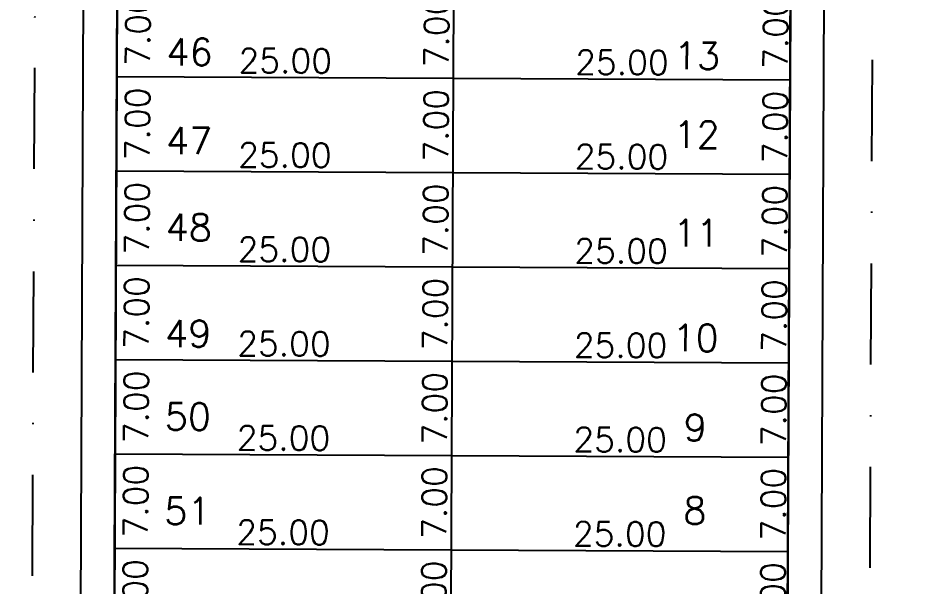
# Model space of a CAD drawing. Header units: millimetres. Extents: x -4430026 to 4783824, y 584 to 9593110.
# Drawn here: x 2796.9 to 2863.3, y 1734.9 to 1777.1 of the extents above; entities that cross this region are included whole.
import ezdxf
from ezdxf.enums import TextEntityAlignment as Align

# ---------------------------------------------------------------- set-up
doc = ezdxf.new("R2010")
doc.units = ezdxf.units.MM
doc.linetypes.add('DASHDOT', pattern=[1, 0.5, -0.25, 0, -0.25])
doc.linetypes.add('HIDDEN2', pattern=[0.1875, 0.125, -0.0625])
for name, color, linetype in [('boundary filipe', 6, 'Continuous'), ('Calçada', 1, 'Continuous'), ('Cota', 8, 'Continuous'), ('COTAS', 8, 'Continuous'), ('Lotes', 2, 'Continuous'), ('Numero de lotes', 5, 'Continuous'), ('Projeção', 8, 'HIDDEN2'), ('QUADRA', 4, 'Continuous')]:
    doc.layers.add(name, color=color, linetype=linetype)
doc.styles.add('arcad1', font='romans.shx')
doc.styles.add('ROMANS', font='romans.shx')
doc.dimstyles.new('BOLA100', dxfattribs={"dimscale": 0, "dimtxt": 1.9, "dimasz": 0.18, "dimexe": 0.18, "dimexo": 0.063, "dimgap": 0, "dimtad": 1, "dimzin": 4, "dimdsep": 46, "dimtxsty": 'ROMANS', "dimcen": 0.09, "dimse1": 1, "dimse2": 1, "dimsd1": 1, "dimsd2": 1, "dimclrt": 256, "dimaunit": 1, "dimadec": 4, "dimazin": 0, "dimtfac": 1.2, "dimtix": 1, "dimtmove": 2, "dimatfit": 3, "dimfxl": 1, "dimtvp": 2, "dimtolj": 1, "dimtzin": 4, "dimarcsym": 0})
doc.dimstyles.get("Standard").update_dxf_attribs({"dimtxt": 0.18, "dimasz": 0.18, "dimexe": 0.18, "dimexo": 0.0625, "dimgap": 0.09, "dimtad": 0, "dimtih": 1, "dimtoh": 1, "dimdec": 4, "dimzin": 0, "dimdsep": 46, "dimtxsty": 'Standard', "dimcen": 0.09, "dimadec": 0, "dimazin": 0, "dimtfac": 1, "dimtdec": 4, "dimtofl": 0, "dimtmove": 0, "dimatfit": 3, "dimfxl": 1, "dimtolj": 1, "dimtzin": 0, "dimarcsym": 0})

# ---------------------------------------------------------------- blocks, each defined once
blk = doc.blocks.new('*D14044')
at = {"layer": 'DEFPOINTS', "color": 0, "linetype": 'ByBlock'}
for p in [(2860.914584195003, 1901.754580162125), (2859.938910940069, 1695.794513251221), (2862.52538860458, 1695.782260598949)]:
    blk.add_point(p, dxfattribs=at)
at = {"layer": 'COTAS', "linetype": 'ByBlock', "insert": (2862.063235891356, 1798.766794340335), "char_height": 1.9, "attachment_point": 5, "rotation": 89.72858067891626, "style": 'ROMANS'}
blk.add_mtext('\\A1;205.96', dxfattribs=at)
blk = doc.blocks.new('*D14045')
at = {"layer": 'DEFPOINTS', "color": 0, "linetype": 'ByBlock'}
for p in [(2798.70847556209, 1900.612403240602), (2797.733020431107, 1694.698379814048), (2800.039852497804, 1694.687451897928)]:
    blk.add_point(p, dxfattribs=at)
at = {"layer": 'COTAS', "linetype": 'ByBlock', "insert": (2799.577590722605, 1797.648963897108), "char_height": 1.9, "attachment_point": 5, "rotation": 89.72858068084435, "style": 'ROMANS'}
blk.add_mtext('\\A1;205.92', dxfattribs=at)
blk = doc.blocks.new('*D12119')
at = {"layer": 'DEFPOINTS', "color": 0}
for p in [(2804.235920793909, 1779.734316447928), (2804.202760791944, 1772.734394990206), (2809.348399973115, 1772.710019087363)]:
    blk.add_point(p, dxfattribs=at)
at = {"layer": 'Cota', "color": 41, "insert": (2805.76502036727, 1776.227033531521), "char_height": 1.8, "attachment_point": 5, "rotation": 89.72858067610994, "style": 'ROMANS'}
blk.add_mtext('\\A1;7.00', dxfattribs=at)
blk = doc.blocks.new('*D12120')
at = {"layer": 'DEFPOINTS', "color": 0}
for p in [(2804.202760791946, 1772.734394990207), (2829.202480283815, 1772.615966413189), (2829.191278710864, 1770.251366679751)]:
    blk.add_point(p, dxfattribs=at)
at = {"layer": 'Cota', "color": 41, "insert": (2816.70847268002, 1773.910540575089), "char_height": 1.8, "attachment_point": 5, "rotation": 359.7285806793862, "style": 'ROMANS'}
blk.add_mtext('\\A1;25.00', dxfattribs=at)
blk = doc.blocks.new('*D12121')
at = {"layer": 'DEFPOINTS', "color": 0}
for p in [(2829.202480283815, 1772.615966413188), (2854.202199779477, 1772.49753783615), (2854.190998206528, 1770.132938102715)]:
    blk.add_point(p, dxfattribs=at)
at = {"layer": 'Cota', "color": 41, "insert": (2841.708192173784, 1773.792111998051), "char_height": 1.8, "attachment_point": 5, "rotation": 359.72858067943577, "style": 'ROMANS'}
blk.add_mtext('\\A1;25.00', dxfattribs=at)
blk = doc.blocks.new('*D12122')
at = {"layer": 'DEFPOINTS', "color": 0}
for p in [(2854.235359781597, 1779.497459293869), (2854.202199780032, 1772.497537836147), (2856.702171725159, 1772.485694978465)]:
    blk.add_point(p, dxfattribs=at)
at = {"layer": 'Cota', "color": 41, "insert": (2853.118792119113, 1776.002709422416), "char_height": 1.8, "attachment_point": 5, "rotation": 89.72858067938542, "style": 'ROMANS'}
blk.add_mtext('\\A1;7.00', dxfattribs=at)
blk = doc.blocks.new('*D12123')
at = {"layer": 'DEFPOINTS', "color": 0}
for p in [(2827.432794962155, 1779.624428302986), (2827.39963496059, 1772.624506845259), (2831.523416901032, 1772.604971680983)]:
    blk.add_point(p, dxfattribs=at)
at = {"layer": 'Cota', "color": 41, "insert": (2827.940037294986, 1776.121986124937), "char_height": 1.8, "attachment_point": 5, "rotation": 89.72858067938556, "style": 'ROMANS'}
blk.add_mtext('\\A1;7.00', dxfattribs=at)
blk = doc.blocks.new('*D12124')
at = {"layer": 'DEFPOINTS', "color": 0}
for p in [(2804.202760791792, 1772.734394990207), (2804.169600789826, 1765.734473532486), (2809.315239971001, 1765.710097629644)]:
    blk.add_point(p, dxfattribs=at)
at = {"layer": 'Cota', "color": 41, "insert": (2805.731860365155, 1769.2271120738), "char_height": 1.8, "attachment_point": 5, "rotation": 89.7285806761099, "style": 'ROMANS'}
blk.add_mtext('\\A1;7.00', dxfattribs=at)
blk = doc.blocks.new('*D12125')
at = {"layer": 'DEFPOINTS', "color": 0}
for p in [(2804.169600789828, 1765.734473532486), (2829.169320281698, 1765.616044955468), (2829.158118708746, 1763.25144522203)]:
    blk.add_point(p, dxfattribs=at)
at = {"layer": 'Cota', "color": 41, "insert": (2816.675312677902, 1766.910619117369), "char_height": 1.8, "attachment_point": 5, "rotation": 359.7285806793862, "style": 'ROMANS'}
blk.add_mtext('\\A1;25.00', dxfattribs=at)
blk = doc.blocks.new('*D12126')
at = {"layer": 'DEFPOINTS', "color": 0}
for p in [(2829.169320281698, 1765.616044955468), (2854.169039777359, 1765.497616378429), (2854.15783820441, 1763.133016644994)]:
    blk.add_point(p, dxfattribs=at)
at = {"layer": 'Cota', "color": 41, "insert": (2841.675032171667, 1766.792190540331), "char_height": 1.8, "attachment_point": 5, "rotation": 359.72858067943577, "style": 'ROMANS'}
blk.add_mtext('\\A1;25.00', dxfattribs=at)
blk = doc.blocks.new('*D12127')
at = {"layer": 'DEFPOINTS', "color": 0}
for p in [(2854.202199779479, 1772.497537836148), (2854.169039777914, 1765.497616378427), (2856.66901172304, 1765.485773520744)]:
    blk.add_point(p, dxfattribs=at)
at = {"layer": 'Cota', "color": 41, "insert": (2853.085632116994, 1769.002787964695), "char_height": 1.8, "attachment_point": 5, "rotation": 89.72858067938536, "style": 'ROMANS'}
blk.add_mtext('\\A1;7.00', dxfattribs=at)
blk = doc.blocks.new('*D12128')
at = {"layer": 'DEFPOINTS', "color": 0}
for p in [(2827.399634960037, 1772.624506845266), (2827.366474958472, 1765.624585387539), (2831.490256898916, 1765.605050223262)]:
    blk.add_point(p, dxfattribs=at)
at = {"layer": 'Cota', "color": 41, "insert": (2827.906877292869, 1769.122064667217), "char_height": 1.8, "attachment_point": 5, "rotation": 89.72858067938556, "style": 'ROMANS'}
blk.add_mtext('\\A1;7.00', dxfattribs=at)
blk = doc.blocks.new('*D12129')
at = {"layer": 'DEFPOINTS', "color": 0}
for p in [(2804.169600789673, 1765.734473532486), (2804.136440787709, 1758.734552074765), (2809.28207996888, 1758.710176171923)]:
    blk.add_point(p, dxfattribs=at)
at = {"layer": 'Cota', "color": 41, "insert": (2805.698700363035, 1762.22719061608), "char_height": 1.8, "attachment_point": 5, "rotation": 89.72858067611737, "style": 'ROMANS'}
blk.add_mtext('\\A1;7.00', dxfattribs=at)
blk = doc.blocks.new('*D12130')
at = {"layer": 'DEFPOINTS', "color": 0}
for p in [(2804.136440787711, 1758.734552074765), (2829.13616027958, 1758.616123497747), (2829.124958706629, 1756.25152376431)]:
    blk.add_point(p, dxfattribs=at)
at = {"layer": 'Cota', "color": 41, "insert": (2816.642152675784, 1759.910697659648), "char_height": 1.8, "attachment_point": 5, "rotation": 359.7285806793862, "style": 'ROMANS'}
blk.add_mtext('\\A1;25.00', dxfattribs=at)
blk = doc.blocks.new('*D12131')
at = {"layer": 'DEFPOINTS', "color": 0}
for p in [(2829.13616027958, 1758.616123497747), (2854.135879775241, 1758.497694920709), (2854.124678202292, 1756.133095187274)]:
    blk.add_point(p, dxfattribs=at)
at = {"layer": 'Cota', "color": 41, "insert": (2841.641872169549, 1759.79226908261), "char_height": 1.8, "attachment_point": 5, "rotation": 359.72858067943577, "style": 'ROMANS'}
blk.add_mtext('\\A1;25.00', dxfattribs=at)
blk = doc.blocks.new('*D12132')
at = {"layer": 'DEFPOINTS', "color": 0}
for p in [(2854.169039777361, 1765.497616378428), (2854.135879775797, 1758.497694920706), (2856.635851720924, 1758.485852063023)]:
    blk.add_point(p, dxfattribs=at)
at = {"layer": 'Cota', "color": 41, "insert": (2853.052472114877, 1762.002866506974), "char_height": 1.8, "attachment_point": 5, "rotation": 89.72858067939283, "style": 'ROMANS'}
blk.add_mtext('\\A1;7.00', dxfattribs=at)
blk = doc.blocks.new('*D12133')
at = {"layer": 'DEFPOINTS', "color": 0}
for p in [(2827.366474957919, 1765.624585387545), (2827.333314956354, 1758.624663929818), (2831.457096896797, 1758.605128765541)]:
    blk.add_point(p, dxfattribs=at)
at = {"layer": 'Cota', "color": 41, "insert": (2827.87371729075, 1762.122143209496), "char_height": 1.8, "attachment_point": 5, "rotation": 89.72858067938556, "style": 'ROMANS'}
blk.add_mtext('\\A1;7.00', dxfattribs=at)
blk = doc.blocks.new('*D12134')
at = {"layer": 'DEFPOINTS', "color": 0}
for p in [(2804.136440796382, 1758.734552074721), (2804.103280794416, 1751.734630616998), (2809.248919975586, 1751.710254714156)]:
    blk.add_point(p, dxfattribs=at)
at = {"layer": 'Cota', "color": 41, "insert": (2805.665540369741, 1755.227269158314), "char_height": 1.8, "attachment_point": 5, "rotation": 89.72858067611, "style": 'ROMANS'}
blk.add_mtext('\\A1;7.00', dxfattribs=at)
blk = doc.blocks.new('*D12135')
at = {"layer": 'DEFPOINTS', "color": 0}
for p in [(2804.103280794418, 1751.734630616999), (2829.103000286288, 1751.616202039981), (2829.091798713337, 1749.251602306544)]:
    blk.add_point(p, dxfattribs=at)
at = {"layer": 'Cota', "color": 41, "insert": (2816.608992682492, 1752.910776201882), "char_height": 1.8, "attachment_point": 5, "rotation": 359.7285806793862, "style": 'ROMANS'}
blk.add_mtext('\\A1;25.00', dxfattribs=at)
blk = doc.blocks.new('*D12136')
at = {"layer": 'DEFPOINTS', "color": 0}
for p in [(2829.103000286287, 1751.616202039981), (2854.102719781949, 1751.497773462944), (2854.091518209, 1749.133173729507)]:
    blk.add_point(p, dxfattribs=at)
at = {"layer": 'Cota', "color": 41, "insert": (2841.608712176257, 1752.792347624843), "char_height": 1.8, "attachment_point": 5, "rotation": 359.72858067943577, "style": 'ROMANS'}
blk.add_mtext('\\A1;25.00', dxfattribs=at)
blk = doc.blocks.new('*D12137')
at = {"layer": 'DEFPOINTS', "color": 0}
for p in [(2854.135879784068, 1758.497694920665), (2854.102719782503, 1751.497773462942), (2856.60269172763, 1751.485930605259)]:
    blk.add_point(p, dxfattribs=at)
at = {"layer": 'Cota', "color": 41, "insert": (2853.019312121584, 1755.002945049211), "char_height": 1.8, "attachment_point": 5, "rotation": 89.72858067938546, "style": 'ROMANS'}
blk.add_mtext('\\A1;7.00', dxfattribs=at)
blk = doc.blocks.new('*D12138')
at = {"layer": 'DEFPOINTS', "color": 0}
for p in [(2827.333314964627, 1758.624663929779), (2827.300154963063, 1751.624742472056), (2831.423936903505, 1751.60520730778)]:
    blk.add_point(p, dxfattribs=at)
at = {"layer": 'Cota', "color": 41, "insert": (2827.840557297458, 1755.122221751731), "char_height": 1.8, "attachment_point": 5, "rotation": 89.72858067939289, "style": 'ROMANS'}
blk.add_mtext('\\A1;7.00', dxfattribs=at)
blk = doc.blocks.new('*D12139')
at = {"layer": 'DEFPOINTS', "color": 0}
for p in [(2804.103280785452, 1751.734630617048), (2804.070120783486, 1744.734709159326), (2809.215759964659, 1744.710333256484)]:
    blk.add_point(p, dxfattribs=at)
at = {"layer": 'Cota', "color": 41, "insert": (2805.632380358814, 1748.227347700642), "char_height": 1.8, "attachment_point": 5, "rotation": 89.72858067610994, "style": 'ROMANS'}
blk.add_mtext('\\A1;7.00', dxfattribs=at)
blk = doc.blocks.new('*D12140')
at = {"layer": 'DEFPOINTS', "color": 0}
for p in [(2804.070120783489, 1744.734709159327), (2829.069840275358, 1744.616280582309), (2829.058638702407, 1742.251680848872)]:
    blk.add_point(p, dxfattribs=at)
at = {"layer": 'Cota', "color": 41, "insert": (2816.575832671563, 1745.91085474421), "char_height": 1.8, "attachment_point": 5, "rotation": 359.7285806793862, "style": 'ROMANS'}
blk.add_mtext('\\A1;25.00', dxfattribs=at)
blk = doc.blocks.new('*D12141')
at = {"layer": 'DEFPOINTS', "color": 0}
for p in [(2829.069840275358, 1744.616280582309), (2854.069559771021, 1744.497852005271), (2854.058358198071, 1742.133252271836)]:
    blk.add_point(p, dxfattribs=at)
at = {"layer": 'Cota', "color": 41, "insert": (2841.575552165327, 1745.792426167172), "char_height": 1.8, "attachment_point": 5, "rotation": 359.72858067943577, "style": 'ROMANS'}
blk.add_mtext('\\A1;25.00', dxfattribs=at)
blk = doc.blocks.new('*D12142')
at = {"layer": 'DEFPOINTS', "color": 0}
for p in [(2854.10271977314, 1751.49777346299), (2854.069559771574, 1744.497852005268), (2856.569531716701, 1744.486009147585)]:
    blk.add_point(p, dxfattribs=at)
at = {"layer": 'Cota', "color": 41, "insert": (2852.986152110655, 1748.003023591536), "char_height": 1.8, "attachment_point": 5, "rotation": 89.72858067938542, "style": 'ROMANS'}
blk.add_mtext('\\A1;7.00', dxfattribs=at)
blk = doc.blocks.new('*D12143')
at = {"layer": 'DEFPOINTS', "color": 0}
for p in [(2827.300154953698, 1751.624742472107), (2827.266994952133, 1744.62482101438), (2831.390776892576, 1744.605285850103)]:
    blk.add_point(p, dxfattribs=at)
at = {"layer": 'Cota', "color": 41, "insert": (2827.80739728653, 1748.122300294058), "char_height": 1.8, "attachment_point": 5, "rotation": 89.72858067938556, "style": 'ROMANS'}
blk.add_mtext('\\A1;7.00', dxfattribs=at)
blk = doc.blocks.new('*D12144')
at = {"layer": 'DEFPOINTS', "color": 0}
for p in [(2804.070120783333, 1744.734709159328), (2804.036960781368, 1737.734787701606), (2809.18259996254, 1737.710411798763)]:
    blk.add_point(p, dxfattribs=at)
at = {"layer": 'Cota', "color": 41, "insert": (2805.599220356695, 1741.227426242921), "char_height": 1.8, "attachment_point": 5, "rotation": 89.72858067610994, "style": 'ROMANS'}
blk.add_mtext('\\A1;7.00', dxfattribs=at)
blk = doc.blocks.new('*D12145')
at = {"layer": 'DEFPOINTS', "color": 0}
for p in [(2804.036960781371, 1737.734787701607), (2829.036680273241, 1737.616359124588), (2829.02547870029, 1735.251759391152)]:
    blk.add_point(p, dxfattribs=at)
at = {"layer": 'Cota', "color": 41, "insert": (2816.542672669445, 1738.91093328649), "char_height": 1.8, "attachment_point": 5, "rotation": 359.7285806793862, "style": 'ROMANS'}
blk.add_mtext('\\A1;25.00', dxfattribs=at)
blk = doc.blocks.new('*D12146')
at = {"layer": 'DEFPOINTS', "color": 0}
for p in [(2829.036680273241, 1737.616359124588), (2854.036399768901, 1737.49793054755), (2854.025198195952, 1735.133330814115)]:
    blk.add_point(p, dxfattribs=at)
at = {"layer": 'Cota', "color": 41, "insert": (2841.54239216321, 1738.792504709451), "char_height": 1.8, "attachment_point": 5, "rotation": 359.72858067943577, "style": 'ROMANS'}
blk.add_mtext('\\A1;25.00', dxfattribs=at)
blk = doc.blocks.new('*D12147')
at = {"layer": 'DEFPOINTS', "color": 0}
for p in [(2854.069559771021, 1744.497852005269), (2854.036399769457, 1737.497930547547), (2856.536371714584, 1737.486087689864)]:
    blk.add_point(p, dxfattribs=at)
at = {"layer": 'Cota', "color": 41, "insert": (2852.952992108537, 1741.003102133816), "char_height": 1.8, "attachment_point": 5, "rotation": 89.72858067938536, "style": 'ROMANS'}
blk.add_mtext('\\A1;7.00', dxfattribs=at)
blk = doc.blocks.new('*D12148')
at = {"layer": 'DEFPOINTS', "color": 0}
for p in [(2827.26699495158, 1744.624821014386), (2827.233834950015, 1737.624899556659), (2831.357616890459, 1737.605364392383)]:
    blk.add_point(p, dxfattribs=at)
at = {"layer": 'Cota', "color": 41, "insert": (2827.774237284412, 1741.122378836337), "char_height": 1.8, "attachment_point": 5, "rotation": 89.72858067938556, "style": 'ROMANS'}
blk.add_mtext('\\A1;7.00', dxfattribs=at)
blk = doc.blocks.new('*D12149')
at = {"layer": 'DEFPOINTS', "color": 0}
for p in [(2804.036960781215, 1737.734787701607), (2804.003800779251, 1730.734866243885), (2809.149439960422, 1730.710490341043)]:
    blk.add_point(p, dxfattribs=at)
at = {"layer": 'Cota', "color": 41, "insert": (2805.566060354577, 1734.227504785201), "char_height": 1.8, "attachment_point": 5, "rotation": 89.72858067611737, "style": 'ROMANS'}
blk.add_mtext('\\A1;7.00', dxfattribs=at)
blk = doc.blocks.new('*D12152')
at = {"layer": 'DEFPOINTS', "color": 0}
for p in [(2854.036399768904, 1737.497930547548), (2854.003239767339, 1730.498009089827), (2856.503211712467, 1730.486166232144)]:
    blk.add_point(p, dxfattribs=at)
at = {"layer": 'Cota', "color": 41, "insert": (2852.91983210642, 1734.003180676095), "char_height": 1.8, "attachment_point": 5, "rotation": 89.72858067939283, "style": 'ROMANS'}
blk.add_mtext('\\A1;7.00', dxfattribs=at)
blk = doc.blocks.new('*D12153')
at = {"layer": 'DEFPOINTS', "color": 0}
for p in [(2827.233834949462, 1737.624899556666), (2827.200674947896, 1730.624978098938), (2831.324456888341, 1730.605442934662)]:
    blk.add_point(p, dxfattribs=at)
at = {"layer": 'Cota', "color": 41, "insert": (2827.741077282294, 1734.122457378616), "char_height": 1.8, "attachment_point": 5, "rotation": 89.72858067938556, "style": 'ROMANS'}
blk.add_mtext('\\A1;7.00', dxfattribs=at)

msp = doc.modelspace()

# ---------------------------------------------------------------- linework, layer by layer
at = {"layer": 'boundary filipe', "linetype": 'ByBlock'}
for p, q in [((2853.895379381091, 1707.729185767876, 2.439200347918005), (2854.785083089679, 1895.541482331538, 2.439200347918005)), ((2804.780172613826, 1894.623333686469, 2.439200347918005), (2803.890468907695, 1706.811037113933, 2.439200347918005))]:
    msp.add_line(p, q, dxfattribs=at)
at = {"layer": 'boundary filipe', "elevation": 2.439200347918005}
msp.add_lwpolyline([(2854.781454645285, 1895.739097432796), (2804.776544169392, 1894.82094878995), (2803.883134506755, 1705.262779382479), (2853.888048891818, 1706.181753782777), (2854.781454645285, 1895.739097432796)], dxfattribs=at)
at = {"layer": 'Calçada'}
for p, q in [((2856.404218351912, 1709.589129208362, 2.439200347918005), (2857.269024155101, 1892.145593545928, 2.439200347918005)), ((2801.400129988024, 1708.856367088337, 2.439200347918005), (2802.264935791886, 1891.412831430622, 2.439200347918005))]:
    msp.add_line(p, q, dxfattribs=at)
at = {"layer": 'Lotes'}
for p, q in [((2828.885589743222, 1705.721853706617, 2.439200347918005), (2829.78356439725, 1895.280106929928, 2.439200347918005)), ((2804.202760793931, 1772.734394990201, 2.439200347918005), (2854.202199779488, 1772.497537836156, 2.439200347918005)), ((2804.169600791971, 1765.73447353248, 2.439200347918005), (2854.169039777372, 1765.497616378435, 2.439200347918005)), ((2804.136440790003, 1758.734552074754, 2.439200347918005), (2854.135879775256, 1758.497694920707, 2.439200347918005)), ((2804.103280788041, 1751.734630617035, 2.439200347918005), (2854.102719773138, 1751.497773462992, 2.439200347918005)), ((2804.070120786076, 1744.734709159313, 2.439200347918005), (2854.069559771024, 1744.497852005269, 2.439200347918005)), ((2804.036960784112, 1737.73478770159, 2.439200347918005), (2854.036399768907, 1737.497930547548, 2.439200347918005)), ((2804.036960784112, 1737.73478770159, 2.439200347918005), (2854.036399768907, 1737.497930547548, 2.439200347918005))]:
    msp.add_line(p, q, dxfattribs=at)
at = {"layer": 'Projeção', "linetype": 'DASHDOT', "ltscale": 15}
for p, q in [((2859.057699135363, 1509.77481726915, 2.439200347918005), (2861.205060971928, 1963.072871001485, 2.439200347918005)), ((2796.854204097219, 1509.184356156481, 2.439200347918005), (2798.999075765743, 1961.956747963457, 2.439200347918005))]:
    msp.add_line(p, q, dxfattribs=at)
at = {"layer": 'QUADRA', "elevation": 2.439200347918005}
msp.add_lwpolyline([(2854.786019638202, 1895.739181251406), (2853.888044980068, 1706.180928030757), (2803.883134506755, 1705.262779382479), (2804.781109160792, 1894.821032608531)], close=True, dxfattribs=at)

# ---------------------------------------------------------------- texts
at = {"layer": 'Numero de lotes', "style": 'arcad1'}
for s, p in [('46', (2809.60422650866, 1774.566023227046, 2.439200347918005)), ('13', (2847.281856601868, 1774.27799705497, 2.439200347918005)), ('47', (2809.572997707231, 1767.973769178057, 2.439200347918005)), ('12', (2847.254185052483, 1768.43666221887, 2.439200347918005)), ('48', (2809.542530560612, 1761.542296900301, 2.439200347918005)), ('11', (2847.219595632791, 1761.134997270851, 2.439200347918005)), ('49', (2809.505208316232, 1753.663745518405, 2.439200347918005)), ('10', (2847.182700187622, 1753.346541231262, 2.439200347918005)), ('50', (2809.475986534867, 1747.495164025826, 2.439200347918005)), ('9', (2847.151185331519, 1746.69390229688, 2.439200347918005)), ('51', (2809.442826533302, 1740.495242568101, 2.439200347918005)), ('8', (2847.121976500339, 1740.528054454126, 2.439200347918005))]:
    msp.add_text(s, height=2, rotation=359.7285806882908, dxfattribs=at).set_placement(p, align=Align.MIDDLE_CENTER)

# ---------------------------------------------------------------- dimensions: what is measured, and where the dimension line sits
at = {"layer": 'Cota'}
for p1, p2, distance, picture, middle in [((2804.23592079391, 1779.734316447928, 2.439200347918005), (2804.202760791944, 1772.734394990207, 2.439200347918005), 5.145696917565548, '*D12119', (2805.76502036727, 1776.227033531521, 2.439200347918005)), ((2827.432794962156, 1779.624428302986, 2.439200347918005), (2827.39963496059, 1772.624506845259, 2.439200347918005), 4.123828211135584, '*D12123', (2827.940037294986, 1776.121986124937, 2.439200347918005)), ((2854.235359781597, 1779.497459293869, 2.439200347918005), (2854.202199780032, 1772.497537836147, 2.439200347918005), 2.4999999959401027, '*D12122', (2853.118792119113, 1776.002709422416, 2.439200347918005)), ((2804.202760791946, 1772.734394990207, 2.439200347918005), (2829.202480283815, 1772.615966413188, 2.439200347918005), -2.364626265312736, '*D12120', (2816.70847268002, 1773.910540575089, 2.439200347918005)), ((2804.202760791792, 1772.734394990207, 2.439200347918005), (2804.169600789826, 1765.734473532486, 2.439200347918005), 5.14569691756963, '*D12124', (2805.731860365155, 1769.2271120738, 2.439200347918005)), ((2827.399634960037, 1772.624506845266, 2.439200347918005), (2827.366474958472, 1765.624585387539, 2.439200347918005), 4.123828211137862, '*D12128', (2827.906877292869, 1769.122064667217, 2.439200347918005)), ((2854.202199779479, 1772.497537836148, 2.439200347918005), (2854.169039777914, 1765.497616378427, 2.439200347918005), 2.499999995939197, '*D12127', (2853.085632116994, 1769.002787964695, 2.439200347918005)), ((2804.169600789828, 1765.734473532486, 2.439200347918005), (2829.169320281698, 1765.616044955468, 2.439200347918005), -2.364626265313652, '*D12125', (2816.675312677902, 1766.910619117369, 2.439200347918005)), ((2804.169600789673, 1765.734473532486, 2.439200347918005), (2804.136440787709, 1758.734552074765, 2.439200347918005), 5.145696917565538, '*D12129', (2805.698700363035, 1762.22719061608, 2.439200347918005)), ((2827.366474957919, 1765.624585387545, 2.439200347918005), (2827.333314956354, 1758.624663929818, 2.439200347918005), 4.123828211136499, '*D12133', (2827.87371729075, 1762.122143209496, 2.439200347918005)), ((2854.169039777361, 1765.497616378428, 2.439200347918005), (2854.135879775797, 1758.497694920706, 2.439200347918005), 2.4999999959401067, '*D12132', (2853.052472114877, 1762.002866506974, 2.439200347918005)), ((2804.136440787711, 1758.734552074765, 2.439200347918005), (2829.13616027958, 1758.616123497747, 2.439200347918005), -2.3646262653127357, '*D12130', (2816.642152675784, 1759.910697659648, 2.439200347918005)), ((2804.136440796382, 1758.734552074722, 2.439200347918005), (2804.103280794417, 1751.734630616999, 2.439200347918005), 5.145696917563271, '*D12134', (2805.665540369741, 1755.227269158314, 2.439200347918005)), ((2827.333314964627, 1758.624663929779, 2.439200347918005), (2827.300154963063, 1751.624742472055, 2.439200347918005), 4.12382821113558, '*D12138', (2827.840557297458, 1755.122221751731, 2.439200347918005)), ((2854.135879784068, 1758.497694920665, 2.439200347918005), (2854.102719782503, 1751.497773462942, 2.439200347918005), 2.4999999959401067, '*D12137', (2853.019312121584, 1755.002945049211, 2.439200347918005)), ((2804.103280794418, 1751.734630616999, 2.439200347918005), (2829.103000286287, 1751.616202039981, 2.439200347918005), -2.3646262653127317, '*D12135', (2816.608992682492, 1752.910776201882, 2.439200347918005)), ((2804.103280785453, 1751.734630617048, 2.439200347918005), (2804.070120783487, 1744.734709159327, 2.439200347918005), 5.145696917566452, '*D12139', (2805.632380358814, 1748.227347700642, 2.439200347918005)), ((2827.300154953698, 1751.624742472107, 2.439200347918005), (2827.266994952133, 1744.62482101438, 2.439200347918005), 4.123828211136953, '*D12143', (2827.80739728653, 1748.122300294058, 2.439200347918005)), ((2854.10271977314, 1751.49777346299, 2.439200347918005), (2854.069559771575, 1744.497852005268, 2.439200347918005), 2.4999999959391976, '*D12142', (2852.986152110655, 1748.003023591536, 2.439200347918005)), ((2804.070120783489, 1744.734709159327, 2.439200347918005), (2829.069840275358, 1744.616280582309, 2.439200347918005), -2.3646262653127357, '*D12140', (2816.575832671563, 1745.91085474421, 2.439200347918005)), ((2804.070120783334, 1744.734709159328, 2.439200347918005), (2804.036960781369, 1737.734787701606, 2.439200347918005), 5.145696917565088, '*D12144', (2805.599220356695, 1741.227426242921, 2.439200347918005)), ((2827.26699495158, 1744.624821014386, 2.439200347918005), (2827.233834950015, 1737.624899556659, 2.439200347918005), 4.123828211137857, '*D12148', (2827.774237284412, 1741.122378836337, 2.439200347918005)), ((2854.069559771022, 1744.497852005269, 2.439200347918005), (2854.036399769457, 1737.497930547547, 2.439200347918005), 2.4999999959401067, '*D12147', (2852.952992108537, 1741.003102133816, 2.439200347918005)), ((2804.036960781371, 1737.734787701606, 2.439200347918005), (2829.036680273241, 1737.616359124588, 2.439200347918005), -2.3646262653115993, '*D12145', (2816.542672669445, 1738.91093328649, 2.439200347918005)), ((2804.036960781216, 1737.734787701607, 2.439200347918005), (2804.003800779252, 1730.734866243885, 2.439200347918005), 5.14569691756463, '*D12149', (2805.566060354577, 1734.227504785201, 2.439200347918005)), ((2827.233834949462, 1737.624899556666, 2.439200347918005), (2827.200674947897, 1730.624978098938, 2.439200347918005), 4.123828211137857, '*D12153', (2827.741077282294, 1734.122457378616, 2.439200347918005)), ((2854.036399768904, 1737.497930547548, 2.439200347918005), (2854.003239767339, 1730.498009089827, 2.439200347918005), 2.499999995941017, '*D12152', (2852.91983210642, 1734.003180676095, 2.439200347918005))]:
    dim = msp.add_aligned_dim(p1=p1, p2=p2, distance=distance, dimstyle='Standard', override={"dimtxt": 1.8, "dimexo": 0.063, "dimgap": 0, "dimtih": 0, "dimtoh": 0, "dimdec": 2, "dimzin": 4, "dimtxsty": 'ROMANS', "dimse1": 1, "dimse2": 1, "dimsd1": 1, "dimsd2": 1, "dimclrt": 41, "dimtfac": 1.2, "dimtdec": 2, "dimtix": 1, "dimtofl": 1, "dimtmove": 2, "dimfxl": 0.18, "dimfxlon": 1, "dimtvp": 2, "dimtzin": 4}, dxfattribs=at)
    dim.commit()
    dim.dimension.update_dxf_attribs({"geometry": picture, "text_midpoint": middle})
for base, p1, p2, picture, middle in [((2854.190998206528, 1770.132938102715, 2.439200347918005), (2829.202480283815, 1772.615966413188, 2.439200347918005), (2854.202199779477, 1772.49753783615, 2.439200347918005), '*D12121', (2841.708192173784, 1773.792111998051, 2.439200347918005)), ((2854.15783820441, 1763.133016644994, 2.439200347918005), (2829.169320281698, 1765.616044955468, 2.439200347918005), (2854.169039777359, 1765.497616378429, 2.439200347918005), '*D12126', (2841.675032171667, 1766.792190540331, 2.439200347918005)), ((2854.124678202292, 1756.133095187274, 2.439200347918005), (2829.13616027958, 1758.616123497747, 2.439200347918005), (2854.135879775242, 1758.497694920708, 2.439200347918005), '*D12131', (2841.641872169549, 1759.79226908261, 2.439200347918005)), ((2854.091518209, 1749.133173729507, 2.439200347918005), (2829.103000286287, 1751.616202039981, 2.439200347918005), (2854.102719781949, 1751.497773462944, 2.439200347918005), '*D12136', (2841.608712176257, 1752.792347624843, 2.439200347918005)), ((2854.058358198071, 1742.133252271836, 2.439200347918005), (2829.069840275358, 1744.616280582309, 2.439200347918005), (2854.06955977102, 1744.49785200527, 2.439200347918005), '*D12141', (2841.575552165327, 1745.792426167172, 2.439200347918005)), ((2854.025198195952, 1735.133330814115, 2.439200347918005), (2829.036680273241, 1737.616359124588, 2.439200347918005), (2854.036399768902, 1737.49793054755, 2.439200347918005), '*D12146', (2841.54239216321, 1738.792504709451, 2.439200347918005))]:
    dim = msp.add_linear_dim(base=base, p1=p1, p2=p2, angle=179.7285806794357, dimstyle='Standard', override={"dimtxt": 1.8, "dimexo": 0.063, "dimgap": 0, "dimtih": 0, "dimtoh": 0, "dimdec": 2, "dimzin": 4, "dimtxsty": 'ROMANS', "dimse1": 1, "dimse2": 1, "dimsd1": 1, "dimsd2": 1, "dimclrt": 41, "dimtfac": 1.2, "dimtdec": 2, "dimtix": 1, "dimtofl": 1, "dimtmove": 2, "dimfxl": 0.18, "dimfxlon": 1, "dimtvp": 2, "dimtzin": 4}, dxfattribs=at)
    dim.commit()
    dim.dimension.update_dxf_attribs({"geometry": picture, "text_midpoint": middle})
at = {"layer": 'COTAS', "linetype": 'ByBlock'}
for p1, p2, distance, picture, middle in [((2860.914584195002, 1901.754580162125, 2.439200347918005), (2859.938910940068, 1695.79451325122, 2.439200347918005), 2.586506685958002, '*D14044', (2862.063235891356, 1798.766794340335, 2.439200347918005)), ((2798.70847556209, 1900.612403240602, 2.439200347918005), (2797.733020431107, 1694.698379814048, 2.439200347918005), 2.306857950393289, '*D14045', (2799.577590722605, 1797.648963897108, 2.439200347918005))]:
    dim = msp.add_aligned_dim(p1=p1, p2=p2, distance=distance, dimstyle='BOLA100', override={"dimscale": 1, "dimfxl": 0.18}, dxfattribs=at)
    dim.commit()
    dim.dimension.update_dxf_attribs({"geometry": picture, "text_midpoint": middle})

doc.saveas('drawing.dxf')
